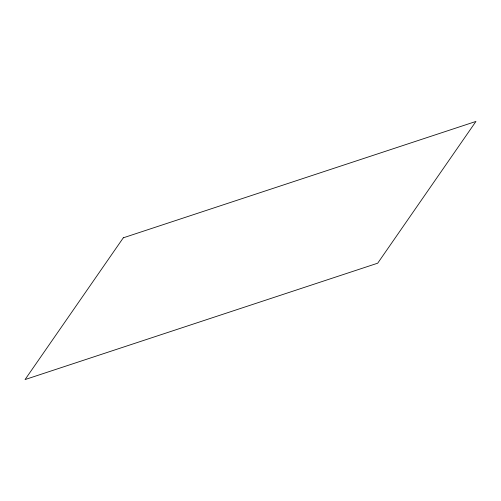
<?xml version="1.0" encoding="UTF-8"?>
<svg xmlns="http://www.w3.org/2000/svg" width="501" height="501" viewBox="0 0 501 501"><rect width="100%" height="100%" fill="white"/><g stroke="black" fill="none" stroke-linecap="round" stroke-linejoin="round"><path stroke-width="0.75" d="M123.296 237.812L25.05 379.564L377.704 263.188L475.95 121.436L123.296 237.812"/></g></svg>
